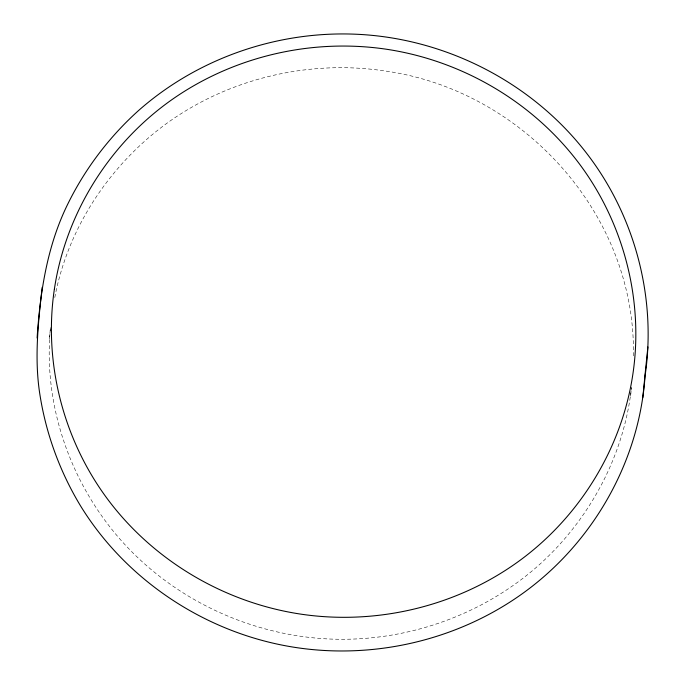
<?xml version="1.0" encoding="UTF-8"?>
<svg xmlns="http://www.w3.org/2000/svg" width="685" height="685" viewBox="0 0 685 685"><rect width="100%" height="100%" fill="white"/><g stroke="black" fill="none" stroke-linecap="round" stroke-linejoin="round"><path stroke-width="0.51" stroke-dasharray="3.42 2.57" d="M49.371 338.929L50.51 327.302C42.538 406.214 71.582 487.035 125.278 544.995C177.338 600.985 251.481 635.046 327.764 638.925C403.927 642.701 481.016 616.277 538.213 565.707C589.348 520.12 623.958 455.893 631.484 387.616M630.602 396.11L631.442 387.59M54.791 297.538C67.858 227.925 109.634 165.025 166.66 123.437C228.619 78.655 307.967 59.706 383.531 70.769C522.98 89.435 637.187 215.432 633.342 357.57"/><path stroke-width="1.03" d="M37.101 338.056C40.158 292.007 47.205 245.564 67.918 203.787C85.231 168.553 109.3 136.872 138.473 110.619C198.076 57.917 278.418 30.38 357.784 34.31C447.185 38.694 533.624 83.424 587.816 154.836C635.252 217.188 656.624 298.454 645.047 376.022C639.293 461.699 592.893 542.708 523.468 592.867C458.899 639.533 376.211 659.287 297.461 647.762C209.028 634.875 127.341 582.139 80.513 505.838C60.246 472.308 46.46 435.043 40.184 396.358C34.113 360.113 38.077 323.543 42.187 287.349M642.813 397.651L645.561 369.609M645.664 368.573L647.899 346.944M54.372 289.147C43.258 363.581 63.773 441.56 109.283 501.394C155.546 562.145 226.024 603.091 301.468 614.231C377.033 625.294 456.39 606.345 518.339 561.563C579.313 517.432 621.74 448.769 632.863 374.233C643.977 299.79 623.461 221.812 577.952 161.977C531.688 101.226 461.21 60.28 385.766 49.14C310.202 38.077 230.854 57.035 168.895 101.808C107.922 145.939 65.495 214.602 54.372 289.147"/></g></svg>
